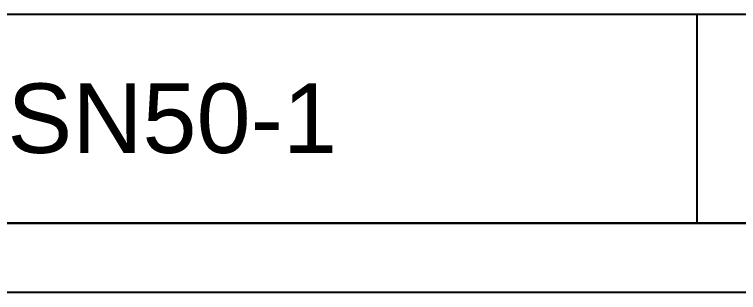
# Model space of a CAD drawing. Header units: millimetres. Extents: x 4031 to 5219, y 475 to 1315.
# Drawn here: x 4802.7 to 5010.7, y 475.3 to 555.3 of the extents above; entities that cross this region are included whole.
import ezdxf

# ---------------------------------------------------------------- set-up
doc = ezdxf.new("R2010")
doc.units = ezdxf.units.MM
doc.layers.add('Размеры', color=5, linetype='Continuous', lineweight=9)
doc.styles.add('H100', font='ARIAL.TTF', dxfattribs={"height": 100})

# ---------------------------------------------------------------- blocks, each defined once
blk = doc.blocks.new('A$C49AA496E')
for p, q in [((291.9999999999999, 4.999999721198076), (19.99999999999994, 4.99999972119809)), ((296.9999999999999, -2.788019810350884e-07), (-5.684341886080801e-14, -2.788019628496841e-07))]:
    blk.add_line(p, q)

msp = doc.modelspace()

# ---------------------------------------------------------------- linework, layer by layer
msp.add_line((4998.665369896051, 555.3061671870931), (4998.665369896051, 495.3061671870931))
msp.add_lwpolyline([(4678.665369896051, 495.3061671870931), (5198.665369896051, 495.3061671870931), (5198.665369896051, 555.3061671870931), (4678.665369896051, 555.3061671870931)], close=True)
msp.add_lwpolyline([(4998.665369896051, 555.3061671870931), (4678.665369896051, 555.3061671870931)])

# ---------------------------------------------------------------- block references
at = {"xscale": 4, "yscale": 4, "zscale": 4}
msp.add_blockref('A$C49AA496E', (4030.665369896051, 475.306168302301), dxfattribs=at)

# ---------------------------------------------------------------- texts
at = {"layer": 'Размеры', "insert": (4838.665369896051, 525.3061671870931), "char_height": 20, "width": 468.5096518521459, "attachment_point": 5, "style": 'H100'}
msp.add_mtext('ASN50-1', dxfattribs=at)

doc.saveas('drawing.dxf')
